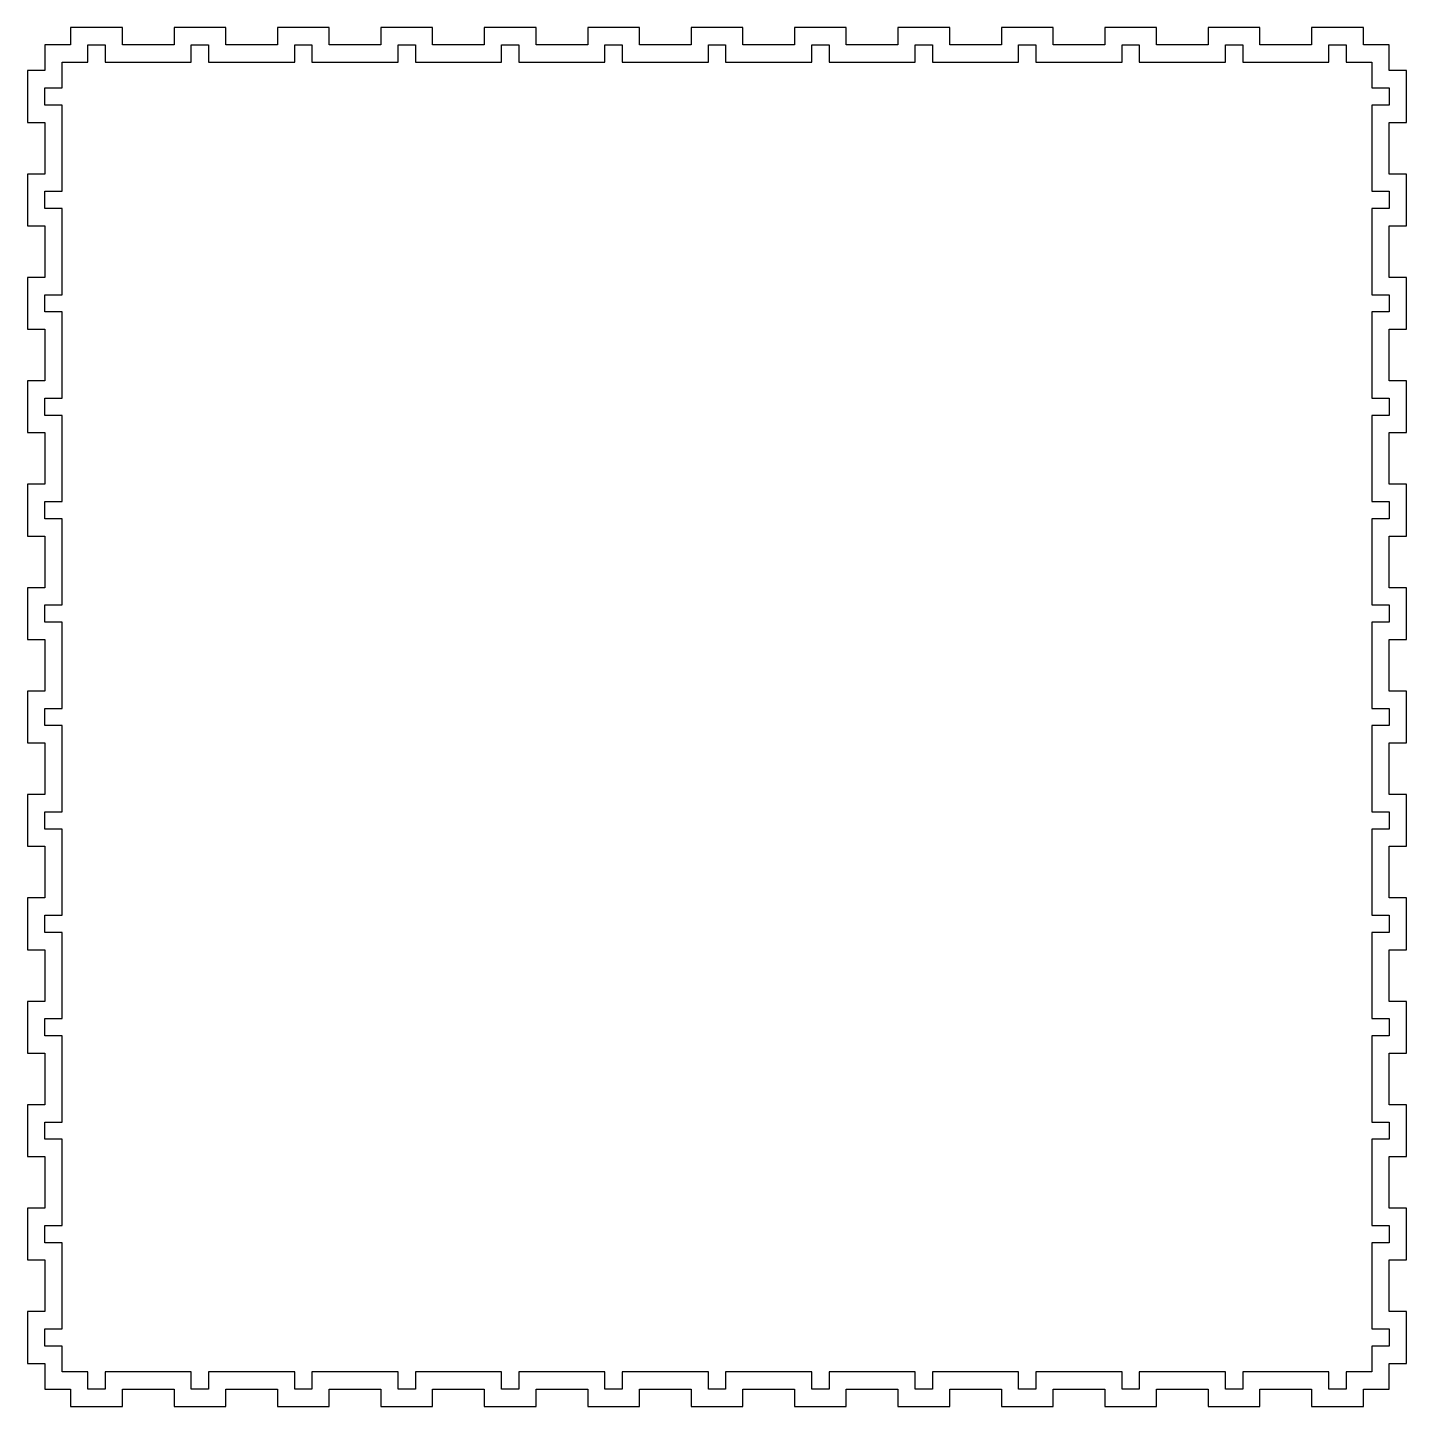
# Model space of a CAD drawing. Header units: millimetres. Extents: x -483 to -243, y -426 to -186.
import ezdxf

# ---------------------------------------------------------------- set-up
doc = ezdxf.new("R2010")
doc.units = ezdxf.units.MM
doc.layers.get('0').update_dxf_attribs({"linetype": 'CONTINUOUS'})

msp = doc.modelspace()

# ---------------------------------------------------------------- linework, layer by layer
for points in [[(-475.5, -423), (-475.5, -426), (-466.5, -426), (-466.5, -423), (-457.5, -423), (-457.5, -426), (-448.5, -426), (-448.5, -423), (-439.5, -423), (-439.5, -426), (-430.5, -426), (-430.5, -423), (-421.5, -423), (-421.5, -426), (-412.5, -426), (-412.5, -423), (-403.5, -423), (-403.5, -426), (-394.5, -426), (-394.5, -423), (-385.5, -423), (-385.5, -426), (-376.5, -426), (-376.5, -423), (-367.5, -423), (-367.5, -426), (-358.5, -426), (-358.5, -423), (-349.5, -423), (-349.5, -426), (-340.5, -426), (-340.5, -423), (-331.5, -423), (-331.5, -426), (-322.5, -426), (-322.5, -423), (-313.5, -423), (-313.5, -426), (-304.5, -426), (-304.5, -423), (-295.5, -423), (-295.5, -426), (-286.5, -426), (-286.5, -423), (-277.5, -423), (-277.5, -426), (-268.5, -426), (-268.5, -423), (-259.5, -423), (-259.5, -426), (-250.5, -426), (-250.5, -423), (-246, -423), (-246, -418.5), (-243, -418.5), (-243, -409.5), (-246, -409.5), (-246, -400.5), (-243, -400.5), (-243, -391.5), (-246, -391.5), (-246, -382.5), (-243, -382.5), (-243, -373.5), (-246, -373.5), (-246, -364.5), (-243, -364.5), (-243, -355.5), (-246, -355.5), (-246, -346.5), (-243, -346.5), (-243, -337.5), (-246, -337.5), (-246, -328.5), (-243, -328.5), (-243, -319.5), (-246, -319.5), (-246, -310.5), (-243, -310.5), (-243, -301.5), (-246, -301.5), (-246, -292.5), (-243, -292.5), (-243, -283.5), (-246, -283.5), (-246, -274.5), (-243, -274.5), (-243, -265.5), (-246, -265.5), (-246, -256.5), (-243, -256.5), (-243, -247.5), (-246, -247.5), (-246, -238.5), (-243, -238.5), (-243, -229.5), (-246, -229.5), (-246, -220.5), (-243, -220.5), (-243, -211.5), (-246, -211.5), (-246, -202.5), (-243, -202.5), (-243, -193.5), (-246, -193.5), (-246, -189), (-250.5, -189), (-250.5, -186), (-259.5, -186), (-259.5, -189), (-268.5, -189), (-268.5, -186), (-277.5, -186), (-277.5, -189), (-286.5, -189), (-286.5, -186), (-295.5, -186), (-295.5, -189), (-304.5, -189), (-304.5, -186), (-313.5, -186), (-313.5, -189), (-322.5, -189), (-322.5, -186), (-331.5, -186), (-331.5, -189), (-340.5, -189), (-340.5, -186), (-349.5, -186), (-349.5, -189), (-358.5, -189), (-358.5, -186), (-367.5, -186), (-367.5, -189), (-376.5, -189), (-376.5, -186), (-385.5, -186), (-385.5, -189), (-394.5, -189), (-394.5, -186), (-403.5, -186), (-403.5, -189), (-412.5, -189), (-412.5, -186), (-421.5, -186), (-421.5, -189), (-430.5, -189), (-430.5, -186), (-439.5, -186), (-439.5, -189), (-448.5, -189), (-448.5, -186), (-457.5, -186), (-457.5, -189), (-466.5, -189), (-466.5, -186), (-475.5, -186), (-475.5, -189), (-480, -189), (-480, -193.5), (-483, -193.5), (-483, -202.5), (-480, -202.5), (-480, -211.5), (-483, -211.5), (-483, -220.5), (-480, -220.5), (-480, -229.5), (-483, -229.5), (-483, -238.5), (-480, -238.5), (-480, -247.5), (-483, -247.5), (-483, -256.5), (-480, -256.5), (-480, -265.5), (-483, -265.5), (-483, -274.5), (-480, -274.5), (-480, -283.5), (-483, -283.5), (-483, -292.5), (-480, -292.5), (-480, -301.5), (-483, -301.5), (-483, -310.5), (-480, -310.5), (-480, -319.5), (-483, -319.5), (-483, -328.5), (-480, -328.5), (-480, -337.5), (-483, -337.5), (-483, -346.5), (-480, -346.5), (-480, -355.5), (-483, -355.5), (-483, -364.5), (-480, -364.5), (-480, -373.5), (-483, -373.5), (-483, -382.5), (-480, -382.5), (-480, -391.5), (-483, -391.5), (-483, -400.5), (-480, -400.5), (-480, -409.5), (-483, -409.5), (-483, -418.5), (-480, -418.5), (-480, -423)], [(-246, -304.5), (-246, -307.5), (-249, -307.5), (-249, -322.5), (-246, -322.5), (-246, -325.5), (-249, -325.5), (-249, -340.5), (-246, -340.5), (-246, -343.5), (-249, -343.5), (-249, -358.5), (-246, -358.5), (-246, -361.5), (-249, -361.5), (-249, -376.5), (-246, -376.5), (-246, -379.5), (-249, -379.5), (-249, -394.5), (-246, -394.5), (-246, -397.5), (-249, -397.5), (-249, -412.5), (-246, -412.5), (-246, -415.5), (-249, -415.5), (-249, -420), (-253.5, -420), (-253.5, -423), (-256.5, -423), (-256.5, -420), (-271.5, -420), (-271.5, -423), (-274.5, -423), (-274.5, -420), (-289.5, -420), (-289.5, -423), (-292.5, -423), (-292.5, -420), (-307.5, -420), (-307.5, -423), (-310.5, -423), (-310.5, -420), (-325.5, -420), (-325.5, -423), (-328.5, -423), (-328.5, -420), (-343.5, -420), (-343.5, -423), (-346.5, -423), (-346.5, -420), (-361.5, -420), (-361.5, -423), (-364.5, -423), (-364.5, -420), (-379.5, -420), (-379.5, -423), (-382.5, -423), (-382.5, -420), (-397.5, -420), (-397.5, -423), (-400.5, -423), (-400.5, -420), (-415.5, -420), (-415.5, -423), (-418.5, -423), (-418.5, -420), (-433.5, -420), (-433.5, -423), (-436.5, -423), (-436.5, -420), (-451.5, -420), (-451.5, -423), (-454.5, -423), (-454.5, -420), (-469.5, -420), (-469.5, -423), (-472.5, -423), (-472.5, -420), (-477, -420), (-477, -415.5), (-480, -415.5), (-480, -412.5), (-477, -412.5), (-477, -397.5), (-480, -397.5), (-480, -394.5), (-477, -394.5), (-477, -379.5), (-480, -379.5), (-480, -376.5), (-477, -376.5), (-477, -361.5), (-480, -361.5), (-480, -358.5), (-477, -358.5), (-477, -343.5), (-480, -343.5), (-480, -340.5), (-477, -340.5), (-477, -325.5), (-480, -325.5), (-480, -322.5), (-477, -322.5), (-477, -307.5), (-480, -307.5), (-480, -304.5), (-477, -304.5), (-477, -289.5), (-480, -289.5), (-480, -286.5), (-477, -286.5), (-477, -271.5), (-480, -271.5), (-480, -268.5), (-477, -268.5), (-477, -253.5), (-480, -253.5), (-480, -250.5), (-477, -250.5), (-477, -235.5), (-480, -235.5), (-480, -232.5), (-477, -232.5), (-477, -217.5), (-480, -217.5), (-480, -214.5), (-477, -214.5), (-477, -199.5), (-480, -199.5), (-480, -196.5), (-477, -196.5), (-477, -192), (-472.5, -192), (-472.5, -189), (-469.5, -189), (-469.5, -192), (-454.5, -192), (-454.5, -189), (-451.5, -189), (-451.5, -192), (-436.5, -192), (-436.5, -189), (-433.5, -189), (-433.5, -192), (-418.5, -192), (-418.5, -189), (-415.5, -189), (-415.5, -192), (-400.5, -192), (-400.5, -189), (-397.5, -189), (-397.5, -192), (-382.5, -192), (-382.5, -189), (-379.5, -189), (-379.5, -192), (-364.5, -192), (-364.5, -189), (-361.5, -189), (-361.5, -192), (-346.5, -192), (-346.5, -189), (-343.5, -189), (-343.5, -192), (-328.5, -192), (-328.5, -189), (-325.5, -189), (-325.5, -192), (-310.5, -192), (-310.5, -189), (-307.5, -189), (-307.5, -192), (-292.5, -192), (-292.5, -189), (-289.5, -189), (-289.5, -192), (-274.5, -192), (-274.5, -189), (-271.5, -189), (-271.5, -192), (-256.5, -192), (-256.5, -189), (-253.5, -189), (-253.5, -192), (-249, -192), (-249, -196.5), (-246, -196.5), (-246, -199.5), (-249, -199.5), (-249, -214.5), (-246, -214.5), (-246, -217.5), (-249, -217.5), (-249, -232.5), (-246, -232.5), (-246, -235.5), (-249, -235.5), (-249, -250.5), (-246, -250.5), (-246, -253.5), (-249, -253.5), (-249, -268.5), (-246, -268.5), (-246, -271.5), (-249, -271.5), (-249, -286.5), (-246, -286.5), (-246, -289.5), (-249, -289.5), (-249, -304.5)]]:
    msp.add_lwpolyline(points, close=True)

doc.saveas('drawing.dxf')
